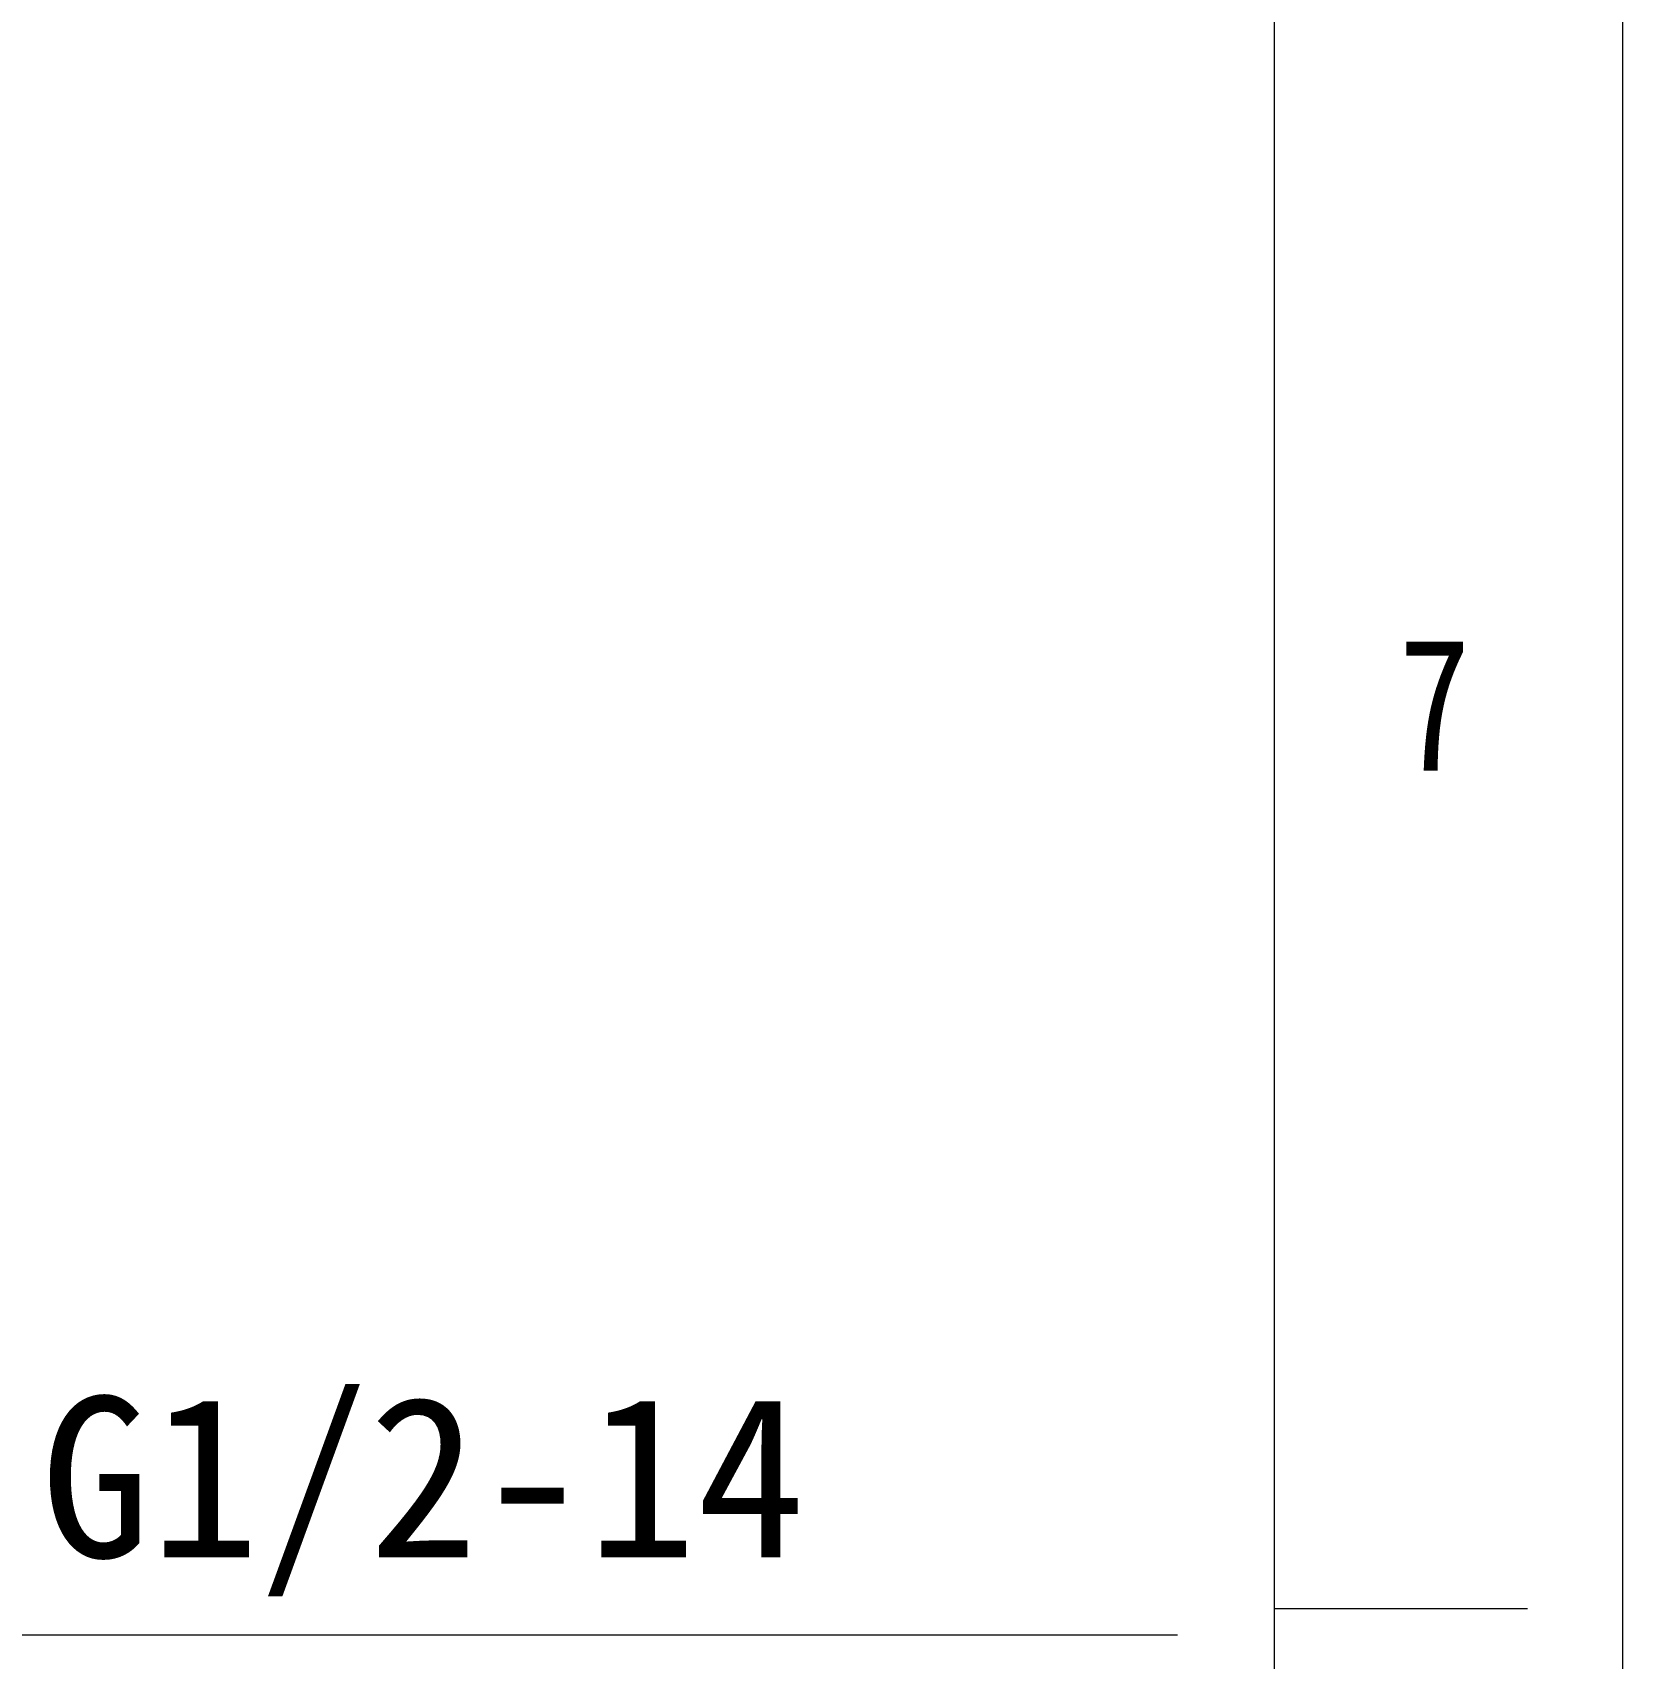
# Model space of a CAD drawing. Header units: inches. Extents: x 21126 to 21898, y -6726 to -5634.
# Drawn here: x 21779.2 to 21898, y -6573.3 to -6451.7 of the extents above; entities that cross this region are included whole.
import ezdxf

# ---------------------------------------------------------------- set-up
doc = ezdxf.new("R2010")
doc.units = ezdxf.units.IN
doc.header["$LTSCALE"] = 4.84
doc.header["$MEASUREMENT"] = 0
doc.layers.get('0').update_dxf_attribs({"linetype": 'CONTINUOUS', "lineweight": 13})
doc.styles.get("Standard").update_dxf_attribs({"font": 'txt', "width": 0.8})

msp = doc.modelspace()

# ---------------------------------------------------------------- linework, layer by layer
at = {"color": 7, "linetype": 'Continuous'}
for p, q in [((21898.02, -5633.52), (21898.02, -6725.51)), ((21872.02, -6699.51), (21872.02, -5659.51)), ((21872.02, -6569.51), (21890.92, -6569.51))]:
    msp.add_line(p, q, dxfattribs=at)
at = {"color": 0}
msp.add_lwpolyline([(21758.19, -6548.36), (21777.02, -6571.48), (21864.78, -6571.48)], dxfattribs=at)

# ---------------------------------------------------------------- texts
at = {"color": 2}
msp.add_text('G1/2-14', height=12, dxfattribs=at).set_placement((21779.84, -6565.69))
at = {"insert": (21883.98, -6501.94), "char_height": 9.91, "attachment_point": 5}
msp.add_mtext_dynamic_manual_height_columns('7', width=50, gutter_width=12.5, heights=[0], dxfattribs=at)

doc.saveas('drawing.dxf')
